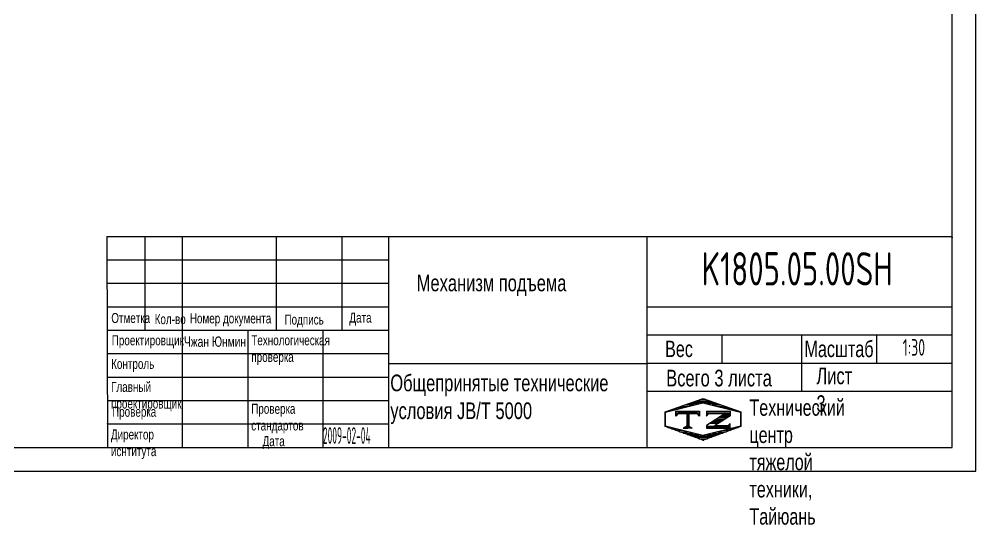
# Model space of a CAD drawing. Header units: millimetres. Extents: x 0 to 12600, y -338 to 8910.
# Drawn here: x 6578 to 12600, y -338 to 2848 of the extents above; entities that cross this region are included whole.
import ezdxf
from ezdxf.enums import TextEntityAlignment as Align

# ---------------------------------------------------------------- set-up
doc = ezdxf.new("R2010")
doc.units = ezdxf.units.MM
doc.header["$LTSCALE"] = 300
doc.linetypes.add('G', pattern=[2, 1.25, -0.25, 0.25, -0.25])
for name, color, linetype in [('01', 7, 'Continuous'), ('02', 1, 'Continuous'), ('05', 142, 'G'), ('11', 3, 'Continuous'), ('THICK', 7, 'Continuous')]:
    doc.layers.add(name, color=color, linetype=linetype)
doc.styles.get("Standard").update_dxf_attribs({"font": 'isocp', "width": 0.707, "bigfont": 'intecad.shx'})

# ---------------------------------------------------------------- blocks, each defined once
blk = doc.blocks.new('*U150')
at = {"layer": '01'}
for points in [[(415, 5), (415, 292)], [(25, 5), (415, 5)]]:
    blk.add_lwpolyline(points, dxfattribs=at)
at = {"layer": '02'}
for points in [[(420, 0), (420, 297)], [(0, 0), (420, 0)]]:
    blk.add_lwpolyline(points, dxfattribs=at)
blk = doc.blocks.new('*X154')
at = {"color": 0}
for p, q in [((127.06, 7.8), (132.06, 7.8)), ((127.06, 7.5), (132.06, 7.5)), ((127.06, 7.2), (127.32, 7.2)), ((129.23, 6.3), (131.04, 6.3)), ((129.7, 6.6), (131.51, 6.6)), ((130.16, 6.9), (131.98, 6.9)), ((130.62, 7.2), (132.06, 7.2)), ((127.84, 5.4), (129.64, 5.4)), ((128.3, 5.7), (130.1, 5.7)), ((128.77, 6), (130.57, 6))]:
    blk.add_line(p, q, dxfattribs=at)
blk = doc.blocks.new('*X155')
at = {"color": 0}
for p, q in [((127.06, 4.8), (132.06, 4.8)), ((127.06, 4.5), (132.06, 4.5)), ((131.84, 5.1), (132.06, 5.1))]:
    blk.add_line(p, q, dxfattribs=at)
blk = doc.blocks.new('*X153')
at = {"color": 0}
for p, q in [((122.34, 4.5), (123.72, 4.5)), ((122.82, 4.8), (123.24, 4.8))]:
    blk.add_line(p, q, dxfattribs=at)
blk = doc.blocks.new('*X152')
at = {"color": 0}
for p, q in [((120.53, 7.8), (125.53, 7.8)), ((120.53, 7.5), (125.53, 7.5)), ((120.53, 7.2), (120.79, 7.2)), ((125.27, 7.2), (125.53, 7.2))]:
    blk.add_line(p, q, dxfattribs=at)
blk = doc.blocks.new('*X151')
at = {"color": 0}
for p, q in [((124.97, 10.2), (127.67, 10.2)), ((125.83, 10.5), (126.82, 10.5)), ((119.8, 8.4), (120.72, 8.4)), ((120.66, 8.7), (121.92, 8.7)), ((121.52, 9), (123.12, 9)), ((122.38, 9.3), (124.32, 9.3)), ((123.24, 9.6), (125.52, 9.6)), ((124.1, 9.9), (128.52, 9.9)), ((127.02, 9.6), (129.37, 9.6)), ((128.22, 9.3), (130.22, 9.3)), ((129.42, 9), (131.07, 9)), ((130.62, 8.7), (131.92, 8.7)), ((131.82, 8.4), (132.77, 8.4)), ((118.22, 7.8), (118.32, 7.8)), ((118.22, 7.5), (118.27, 7.5)), ((118.22, 7.2), (118.27, 7.2)), ((118.22, 6.9), (118.27, 6.9)), ((118.22, 6.6), (118.27, 6.6)), ((118.22, 6.3), (118.27, 6.3)), ((118.94, 8.1), (119.52, 8.1)), ((133.02, 8.1), (133.62, 8.1)), ((134.22, 7.8), (134.32, 7.8)), ((134.27, 7.5), (134.32, 7.5)), ((134.27, 7.2), (134.32, 7.2)), ((134.27, 6.9), (134.32, 6.9)), ((134.27, 6.6), (134.32, 6.6)), ((134.27, 6.3), (134.32, 6.3)), ((118.22, 6), (118.27, 6)), ((118.22, 5.7), (118.27, 5.7)), ((118.22, 5.4), (118.27, 5.4)), ((118.22, 5.1), (118.27, 5.1)), ((118.22, 4.8), (118.27, 4.8)), ((118.79, 4.5), (119.42, 4.5)), ((119.61, 4.2), (120.62, 4.2)), ((131.92, 4.2), (132.95, 4.2)), ((133.12, 4.5), (133.76, 4.5)), ((134.27, 6), (134.32, 6)), ((134.27, 5.7), (134.32, 5.7)), ((134.27, 5.4), (134.32, 5.4)), ((134.27, 5.1), (134.32, 5.1)), ((134.27, 4.8), (134.32, 4.8)), ((120.43, 3.9), (121.82, 3.9)), ((121.26, 3.6), (123.02, 3.6)), ((122.08, 3.3), (124.22, 3.3)), ((122.91, 3), (125.42, 3)), ((123.73, 2.7), (128.89, 2.7)), ((124.55, 2.4), (128.07, 2.4)), ((125.38, 2.1), (127.26, 2.1)), ((127.12, 3), (129.7, 3)), ((128.32, 3.3), (130.51, 3.3)), ((129.52, 3.6), (131.32, 3.6)), ((130.72, 3.9), (132.14, 3.9)), ((126.2, 1.8), (126.45, 1.8))]:
    blk.add_line(p, q, dxfattribs=at)

msp = doc.modelspace()

# ---------------------------------------------------------------- linework, layer by layer
at = {"layer": '01'}
for p in [(12450, 1473.04), (12450, 1472.51)]:
    msp.add_point(p, dxfattribs=at)
at = {"layer": 'THICK'}
for p, q in [((7129.62, 1479.09), (7133.65, 150)), ((7129.62, 1479.09), (12450, 1479.09)), ((7369.86, 1478.45), (7369.86, 1479.09)), ((7369.93, 888.38), (7369.93, 1479.09)), ((7606.21, 150), (7606.21, 1479.09)), ((8196.92, 888.38), (8196.92, 1479.09)), ((8610.41, 888.38), (8610.41, 1479.09)), ((8905.77, 150), (8905.77, 1479.09)), ((10530.21, 150), (10530.21, 1479.09)), ((12450, 150), (12450, 1479.09)), ((7133.65, 1036.06), (8905.77, 1036.06)), ((10530.21, 1036.06), (12450, 1036.06)), ((7133.65, 888.38), (8905.77, 888.38)), ((8019.71, 150), (8019.71, 888.38)), ((8492.27, 150), (8492.27, 888.38)), ((10530.21, 858.85), (12450, 858.85)), ((11002.77, 681.64), (11002.77, 858.85)), ((11504.87, 504.42), (11504.87, 858.85)), ((11977.44, 681.64), (11977.44, 858.85)), ((8905.77, 679.07), (10530.21, 679.07)), ((10530.21, 681.64), (12450, 681.64)), ((10530.21, 504.42), (12450, 504.42)), ((7133.65, 150), (12450, 150))]:
    msp.add_line(p, q, dxfattribs=at)
at = {"layer": 'THICK', "color": 3}
for p, q in [((7133.65, 1331.41), (8905.77, 1331.41)), ((7133.65, 1183.73), (8905.77, 1183.73)), ((7133.65, 740.71), (8905.77, 740.71)), ((7133.65, 593.03), (8905.77, 593.03)), ((7133.65, 445.35), (8905.77, 445.35)), ((10643.98, 374.65), (10883.36, 458.03)), ((10645.53, 372.77), (10881.82, 431.84)), ((10881.82, 431.84), (11118.1, 372.77)), ((10883.36, 458.03), (11119.64, 374.65)), ((10643.98, 281.8), (10643.98, 374.65)), ((10645.53, 284.16), (10645.53, 372.77)), ((10712.25, 347.87), (10712.25, 377.4)), ((10712.25, 377.4), (10859.93, 377.4)), ((10727.02, 362.63), (10712.25, 347.87)), ((10845.16, 362.63), (10727.02, 362.63)), ((10779.63, 362.77), (10779.63, 281.77)), ((10786.09, 362.77), (10786.09, 281.77)), ((10793.47, 362.77), (10793.47, 281.77)), ((10859.93, 347.87), (10845.16, 362.63)), ((10859.93, 377.4), (10859.93, 347.87)), ((10905.15, 377.4), (10905.15, 347.87)), ((10905.15, 377.4), (11052.83, 377.4)), ((10905.15, 347.87), (10919.92, 362.63)), ((11021.44, 362.63), (10905.15, 287.39)), ((10919.92, 362.63), (11021.44, 362.63)), ((11052.83, 377.4), (11052.83, 347.87)), ((11118.1, 372.77), (11118.1, 284.16)), ((11119.64, 374.65), (11119.64, 281.8)), ((11052.82, 348.15), (10977.17, 299.73)), ((7133.65, 297.68), (8905.77, 297.68)), ((10883.36, 194.63), (10643.98, 281.8)), ((10881.82, 225.09), (10645.53, 284.16)), ((10786.09, 288.52), (10757.48, 270.51)), ((10757.48, 270.51), (10786.09, 270.51)), ((10786.09, 288.52), (10814.7, 270.51)), ((10814.7, 270.51), (10786.09, 270.51)), ((11118.1, 284.16), (10881.82, 225.09)), ((11119.64, 281.8), (10883.36, 194.63)), ((10905.15, 287.39), (10905.15, 270.51)), ((10905.15, 270.51), (11052.82, 270.51)), ((10977.17, 299.73), (10954.59, 285.28)), ((11038.05, 285.28), (10954.59, 285.28)), ((11052.82, 300.05), (11038.05, 285.28)), ((11052.82, 270.51), (11052.82, 300.05))]:
    msp.add_line(p, q, dxfattribs=at)
for p in [(7133.65, 297.68), (7133.65, 150)]:
    msp.add_point(p, dxfattribs=at)

# ---------------------------------------------------------------- block references
at = {"layer": '01', "xscale": 30, "yscale": 30, "zscale": 30}
msp.add_blockref('*U150', (0, 0), dxfattribs=at)
at = {"layer": 'THICK', "color": 3, "xscale": 29.53528008444334, "yscale": 29.53528008443845, "zscale": 29.5352800844384}
for name in ['*X151', '*X152', '*X154', '*X153', '*X155']:
    msp.add_blockref(name, (7152.33, 142.78), dxfattribs=at)

# ---------------------------------------------------------------- texts
at = {"layer": '01', "attachment_point": 1}
for s, insert, char_height in [('{\\fArial|b0|i0|c204|p34;\\C3;Механизм подъема}', (9080.46, 1238.46), 105), ('{\\fArial|b0|i0|c204|p34;Отметка}', (7157.77, 996.71), 62.9767), ('{\\fArial|b0|i0|c204|p34;Кол-во}', (7430.88, 989.47), 62.9767), ('{\\fArial|b0|i0|c204|p34;Номер документа}', (7652.1, 994.31), 62.9767), ('{\\fArial|b0|i0|c204|p34;Подпись}', (8247.79, 987.05), 62.9767), ('{\\fArial|b0|i0|c204|p34;Дата}', (8656.25, 999.12), 62.9767), ('{\\fArial|b0|i0|c204|p34;Проектировщик}', (7160.54, 856.04), 62.9767), ('{\\fArial|b0|i0|c204|p34;\\C3;Чжан Юнмин}', (7615.4, 848.84), 65), ('{\\fArial|b0|i0|c204|p34;Технологическая\\Pпроверка}', (8039.06, 856.51), 62.9767), ('{\\fArial|b0|i0|c204|p34;Вес}', (10643.65, 822.17), 102.8619), ('{\\fArial|b0|i0|c204|p34;Контроль}', (7156.92, 707.7), 62.9767), ('{\\fArial|b0|i0|c204|p34;Общепринятые технические\\Pусловия \\fArial|b0|i0|c0|p34;JB/T 5000}', (8914.09, 608.66), 105), ('{\\fArial|b0|i0|c204|p34;Всего 3 листа}', (10650.86, 639.44), 105), ('{\\fArial|b0|i0|c204|p34;Главный\\Pпроектировщик}', (7156.36, 562.75), 62.9767), ('{\\fArial|b0|i0|c204|p34;Проверка\\Pстандартов}', (8038.45, 424.83), 62.9767), ('{\\fArial|b0|i0|c204|p34;Проверка}', (7162.52, 406.12), 62.9767), ('{\\fArial|b0|i0|c204|p34;Директор\\Pиснтитута}', (7155.4, 263.04), 62.9767), ('{\\fArial|b0|i0|c204|p34;Дата}', (8110, 220.94), 62.9767)]:
    msp.add_mtext(s, dxfattribs=dict(at, insert=insert, char_height=char_height))
for s, insert, char_height, width in [('{\\fArial|b0|i0|c204|p34;Лист 3}', (11596.33, 653.29), 105, 2.7727), ('{\\fArial|b0|i0|c204|p34;Технический центр\\Pтяжелой техники, Тайюань}', (11174.5, 452.22), 102.8619, 4.8338)]:
    msp.add_mtext(s, dxfattribs=dict(at, insert=insert, char_height=char_height, width=width))
at = {"layer": '05', "insert": (11521.11, 821.69), "char_height": 102.9031, "attachment_point": 1}
msp.add_mtext('{\\fArial|b0|i0|c204|p34;\\C0;Масштаб}', dxfattribs=at)
at = {"layer": '11'}
for s, height, width, p, p2 in [('K1805.05.00SH', 210, 0.694153, (10873.33, 1170), (12076.67, 1170)), ('1:30', 105, 0.655288, (12139.45, 727.5), (12280.55, 727.5)), ('2009-02-04', 105, 0.410893, (8490, 172.5), (8790, 172.5))]:
    msp.add_text(s, height=height, dxfattribs=dict(at, width=width)).set_placement(p, p2, align=Align.FIT)

doc.saveas('drawing.dxf')
